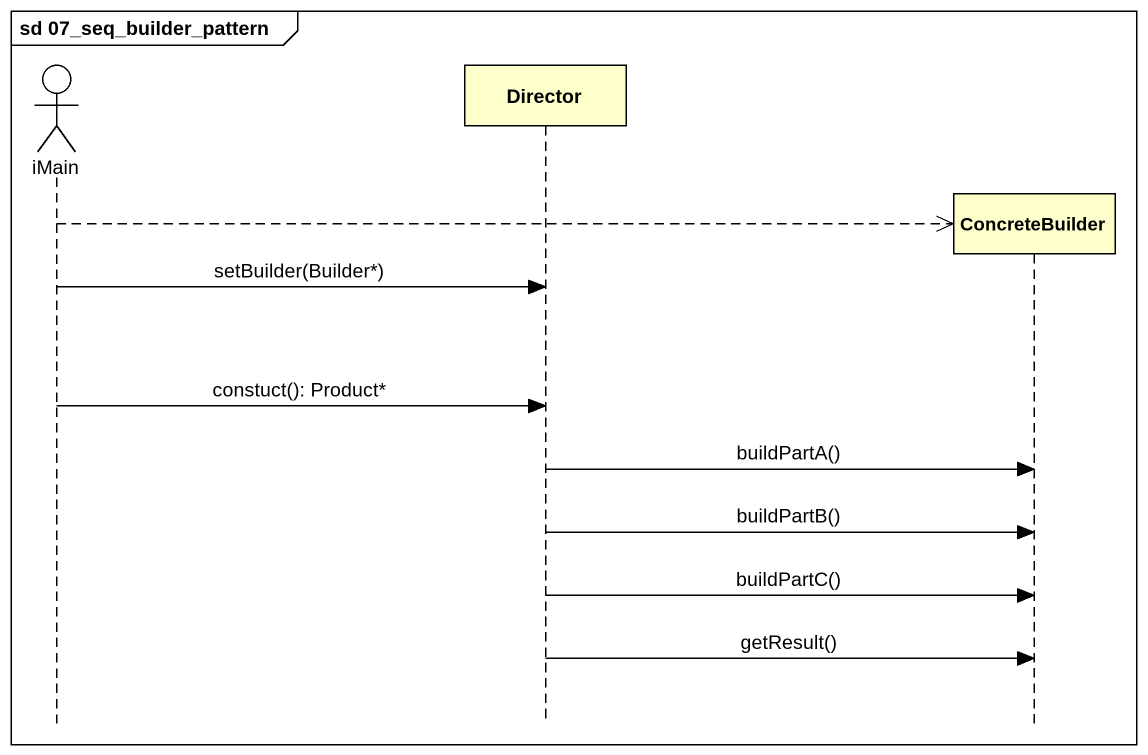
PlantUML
@startuml
mainframe sd 07_seq_builder_pattern
hide footbox
actor iMain
participant Director
participant ConcreteBuilder

iMain -->> ConcreteBuilder **
iMain -> Director : setBuilder(Builder*)
iMain -> Director : constuct(): Product*
Director -> ConcreteBuilder : buildPartA()
Director -> ConcreteBuilder : buildPartB()
Director -> ConcreteBuilder : buildPartC()
Director -> ConcreteBuilder : getResult()
@enduml
